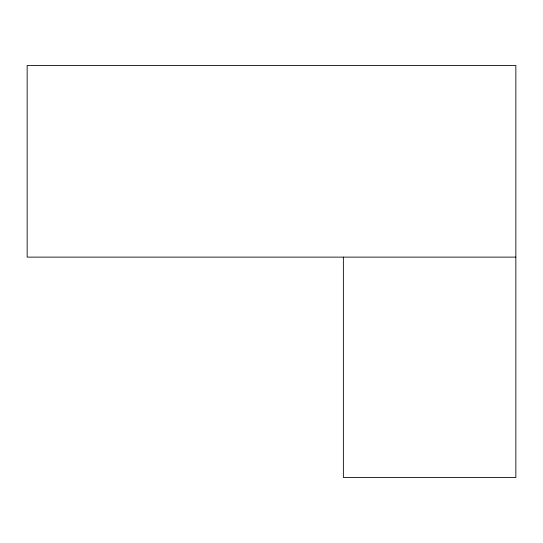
<?xml version="1.0" encoding="UTF-8"?>
<svg xmlns="http://www.w3.org/2000/svg" width="543" height="543" viewBox="0 0 543 543"><rect width="100%" height="100%" fill="white"/><g stroke="black" fill="none" stroke-linecap="round" stroke-linejoin="round"><path stroke-width="0.81" d="M515.85 257.124L27.15 257.124L27.15 65.479L515.85 65.479L515.85 477.521L343.366 477.521L343.366 257.124"/></g></svg>
